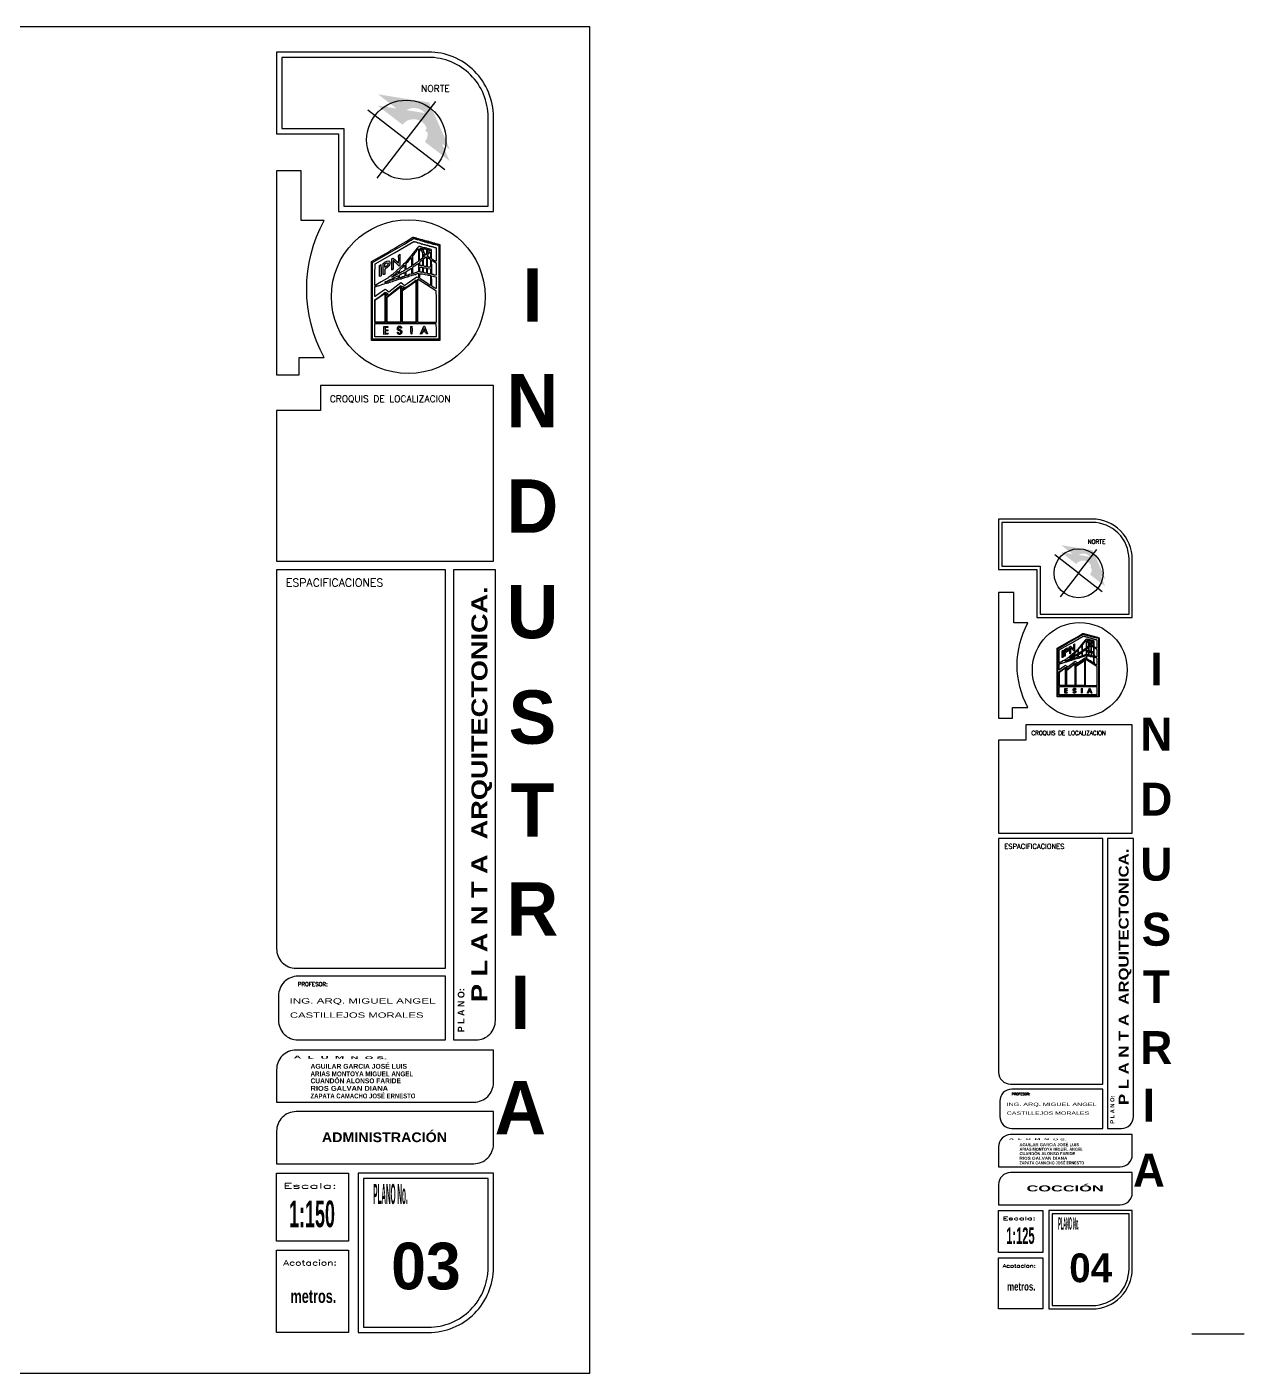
# Model space of a CAD drawing. Header units: millimetres. Extents: x 291 to 670, y 42 to 304.
# Drawn here: x 588.8 to 670.2, y 202 to 292 of the extents above; entities that cross this region are included whole.
import ezdxf
from ezdxf.enums import TextEntityAlignment as Align

# ---------------------------------------------------------------- set-up
doc = ezdxf.new("R2010")
doc.units = ezdxf.units.MM
doc.layers.get('0').update_dxf_attribs({"lineweight": 5})
doc.layers.add('PIE', color=7, linetype='Continuous', lineweight=25)
doc.styles.add('BLUE', font='cityb___.ttf')
doc.styles.add('BOLD', font='swissbo.ttf')
doc.styles.add('ROMANS', font='romans')

# ---------------------------------------------------------------- blocks, each defined once
blk = doc.blocks.new('ESIA')
h = blk.add_hatch(color=8)
h.paths.add_polyline_path([(0.758, 2.629), (0.752, 2.839), (0.752, 3.056), (0.774, 3.068), (0.801, 3.089), (1.008, 2.911), (1.014, 3.046), (1.012, 3.188), (1.03, 3.213), (1.055, 3.234), (1.061, 3.027), (1.061, 2.814), (1.032, 2.785), (0.975, 2.845), (0.904, 2.903), (0.894, 2.918), (0.884, 2.924), (0.875, 2.938), (0.861, 2.946), (0.855, 2.959), (0.84, 2.973), (0.834, 2.982), (0.82, 2.986), (0.805, 2.982), (0.805, 2.676)])
h.paths.add_polyline_path([(0.436, 2.465), (0.436, 2.889), (0.5, 2.932), (0.574, 2.973), (0.642, 2.982), (0.669, 2.959), (0.683, 2.932), (0.683, 2.878), (0.669, 2.833), (0.644, 2.79), (0.574, 2.717), (0.529, 2.697), (0.491, 2.662), (0.491, 2.484), (0.467, 2.472)])
h.paths.add_polyline_path([(0.496, 2.746), (0.496, 2.856), (0.516, 2.882), (0.584, 2.911), (0.603, 2.901), (0.619, 2.882), (0.609, 2.845), (0.584, 2.8), (0.506, 2.746)], flags=16)
h.paths.add_polyline_path([(0.299, 2.395), (0.299, 2.808), (0.316, 2.825), (0.345, 2.843), (0.351, 2.633), (0.353, 2.416), (0.328, 2.403)])
h.paths.add_polyline_path([(0.463, 0.227), (0.463, 0.516), (0.533, 0.522), (0.609, 0.524), (0.609, 0.483), (0.51, 0.483), (0.506, 0.413), (0.531, 0.399), (0.599, 0.399), (0.613, 0.365), (0.568, 0.359), (0.516, 0.359), (0.506, 0.33), (0.506, 0.277), (0.599, 0.27), (0.613, 0.235), (0.541, 0.229)])
h.paths.add_polyline_path([(1.026, 0.227), (0.987, 0.25), (0.964, 0.277), (0.964, 0.304), (0.981, 0.31), (0.997, 0.31), (0.997, 0.295), (1.026, 0.27), (1.055, 0.27), (1.082, 0.285), (1.088, 0.308), (1.09, 0.339), (1.047, 0.365), (1.032, 0.37), (1.008, 0.374), (0.995, 0.386), (0.972, 0.399), (0.964, 0.483), (0.981, 0.508), (1.012, 0.537), (1.082, 0.537), (1.125, 0.491), (1.125, 0.463), (1.096, 0.463), (1.061, 0.498), (1.047, 0.498), (1.008, 0.463), (1.008, 0.434), (1.053, 0.405), (1.115, 0.374), (1.129, 0.353), (1.127, 0.306), (1.115, 0.256), (1.061, 0.227)])
h.paths.add_polyline_path([(1.478, 0.235), (1.472, 0.378), (1.472, 0.524), (1.507, 0.537), (1.514, 0.396), (1.511, 0.25)])
h.paths.add_polyline_path([(1.836, 0.235), (1.831, 0.25), (1.953, 0.537), (1.982, 0.531), (2.098, 0.242), (2.057, 0.242), (2.048, 0.275), (2.028, 0.31), (1.976, 0.316), (1.92, 0.318), (1.871, 0.242)])
h.paths.add_polyline_path([(1.939, 0.374), (1.939, 0.388), (1.947, 0.403), (1.953, 0.427), (1.968, 0.434), (1.982, 0.427), (1.988, 0.413), (1.993, 0.399), (1.995, 0.374)], flags=16)
at = {"color": 8}
for points in [[(-0.01, 0), (-0.01, 2.959), (0.642, 3.324), (0.688, 3.364), (0.716, 3.382), (0.752, 3.395), (0.894, 3.475), (0.939, 3.504), (0.997, 3.531), (1.008, 3.543), (1.291, 3.702), (1.547, 3.867), (1.561, 3.867), (1.575, 3.861), (1.59, 3.861), (1.615, 3.855), (1.644, 3.841), (1.672, 3.841), (1.699, 3.826), (1.714, 3.826), (1.728, 3.818), (1.743, 3.818), (1.765, 3.814), (1.796, 3.797), (1.836, 3.797), (1.879, 3.779), (1.891, 3.779), (1.916, 3.774), (1.949, 3.758), (1.974, 3.758), (2.017, 3.737), (2.042, 3.737), (2.067, 3.731), (2.098, 3.715), (2.127, 3.715), (2.168, 3.696), (2.195, 3.696), (2.22, 3.692), (2.249, 3.675), (2.278, 3.675), (2.306, 3.661), (2.319, 3.661), (2.333, 3.655), (2.348, 3.655), (2.372, 3.649), (2.401, 3.634), (2.455, 3.626), (2.484, 3.611), (2.525, 3.605), (2.529, 3.595), (2.538, 3.593), (2.55, 3.595), (2.558, 3.587), (2.558, 2.292), (2.558, 0), (0, 0), (-0.01, 0)], [(0.029, 0.043), (0.029, 2.918), (0.619, 3.264), (1.231, 3.611), (1.404, 3.715), (1.478, 3.762), (1.569, 3.818), (1.596, 3.818), (1.625, 3.808), (1.639, 3.808), (1.662, 3.801), (1.693, 3.785), (1.708, 3.785), (1.718, 3.779), (1.732, 3.779), (1.78, 3.766), (1.831, 3.744), (1.846, 3.744), (1.877, 3.735), (1.914, 3.715), (1.953, 3.715), (1.995, 3.696), (2.024, 3.696), (2.048, 3.692), (2.077, 3.675), (2.092, 3.675), (2.106, 3.669), (2.121, 3.669), (2.135, 3.661), (2.145, 3.661), (2.172, 3.657), (2.203, 3.64), (2.216, 3.64), (2.23, 3.634), (2.244, 3.634), (2.269, 3.628), (2.298, 3.611), (2.327, 3.611), (2.352, 3.607), (2.381, 3.593), (2.451, 3.587), (2.486, 3.568), (2.519, 3.543), (2.519, 2.071), (2.519, 0.043), (0.043, 0.043), (0.029, 0.043)], [(0.118, 2.063), (0.116, 2.463), (0.126, 2.87), (0.855, 3.281), (1.582, 3.704), (1.596, 3.704), (1.611, 3.696), (1.625, 3.696), (1.639, 3.69), (1.65, 3.69), (1.677, 3.684), (1.708, 3.669), (1.718, 3.669), (1.732, 3.661), (1.747, 3.661), (1.761, 3.655), (1.776, 3.655), (1.801, 3.649), (1.831, 3.634), (1.846, 3.634), (1.856, 3.626), (1.871, 3.626), (1.885, 3.62), (1.9, 3.62), (1.924, 3.613), (1.953, 3.601), (1.968, 3.601), (1.982, 3.593), (1.995, 3.593), (2.019, 3.589), (2.052, 3.572), (2.063, 3.572), (2.077, 3.566), (2.092, 3.566), (2.106, 3.558), (2.121, 3.558), (2.145, 3.554), (2.174, 3.537), (2.189, 3.537), (2.203, 3.531), (2.216, 3.531), (2.23, 3.523), (2.244, 3.523), (2.269, 3.518), (2.298, 3.502), (2.313, 3.502), (2.327, 3.498), (2.341, 3.498), (2.352, 3.487), (2.366, 3.487), (2.389, 3.481), (2.416, 3.469), (2.416, 2.973), (2.393, 2.977), (2.366, 2.982), (2.311, 3.013), (2.249, 3.056), (2.249, 3.386), (2.23, 3.405), (2.189, 3.419), (2.16, 3.419), (2.135, 3.434), (2.121, 3.434), (2.096, 3.438), (2.063, 3.454), (2.038, 3.454), (2.009, 3.469), (1.953, 3.475), (1.817, 3.523), (1.776, 3.523), (1.745, 3.492), (1.708, 3.463), (1.404, 3.085), (1.39, 3.077), (1.39, 3.062), (1.375, 3.056), (1.324, 2.988), (1.266, 2.918), (1.251, 2.911), (1.245, 2.897), (1.196, 2.854), (1.144, 2.794), (1.125, 2.783), (1.101, 2.765), (0.948, 2.618), (0.78, 2.476), (0.766, 2.463), (0.756, 2.457), (0.752, 2.443), (0.737, 2.443), (0.731, 2.43), (0.669, 2.387), (0.634, 2.364), (0.609, 2.333), (0.595, 2.333), (0.584, 2.319), (0.361, 2.201), (0.126, 2.063), (0.118, 2.063)], [(0.758, 2.629), (0.752, 2.839), (0.752, 3.056), (0.774, 3.068), (0.801, 3.089), (1.008, 2.911), (1.014, 3.046), (1.012, 3.188), (1.03, 3.213), (1.055, 3.234), (1.061, 3.027), (1.061, 2.814), (1.032, 2.785), (0.975, 2.845), (0.904, 2.903), (0.894, 2.918), (0.884, 2.924), (0.875, 2.938), (0.861, 2.946), (0.855, 2.959), (0.84, 2.973), (0.834, 2.982), (0.82, 2.986), (0.805, 2.982), (0.805, 2.676), (0.758, 2.629)], [(1.295, 2.662), (1.295, 2.897), (1.363, 2.961), (1.437, 3.041), (1.458, 3.062), (1.487, 3.11), (1.493, 3.027), (1.493, 2.944), (1.493, 2.775), (1.46, 2.754), (1.419, 2.732), (1.402, 2.728), (1.383, 2.711), (1.363, 2.703), (1.342, 2.686), (1.321, 2.67), (1.295, 2.662)], [(1.54, 2.814), (1.54, 3.174), (1.575, 3.207), (1.592, 3.225), (1.602, 3.238), (1.604, 3.256), (1.617, 3.271), (1.644, 3.291), (1.656, 3.308), (1.664, 3.337), (1.679, 3.345), (1.693, 3.37), (1.708, 3.399), (1.732, 3.428), (1.747, 3.428), (1.753, 3.314), (1.753, 3.2), (1.753, 2.967), (1.747, 2.955), (1.728, 2.949), (1.71, 2.938), (1.693, 2.918), (1.547, 2.814), (1.54, 2.814)], [(1.796, 3), (1.796, 3.428), (1.85, 3.362), (1.906, 3.291), (1.906, 3.085), (1.858, 3.041), (1.796, 3)], [(1.9, 3.366), (1.831, 3.463), (1.836, 3.469), (1.906, 3.448), (1.906, 3.366), (1.9, 3.366)], [(2.028, 3.213), (1.953, 3.302), (1.949, 3.428), (1.976, 3.43), (2.009, 3.428), (2.026, 3.421), (2.052, 3.413), (2.052, 3.221), (2.028, 3.213)], [(1.949, 3.124), (1.949, 3.221), (1.968, 3.221), (1.982, 3.205), (2.003, 3.178), (1.949, 3.124)], [(1.995, 2.775), (1.974, 2.781), (1.949, 2.794), (1.949, 3.056), (2.038, 3.139), (2.052, 3.13), (2.052, 2.775), (1.995, 2.775)], [(2.092, 3.269), (2.092, 3.395), (2.112, 3.399), (2.156, 3.386), (2.168, 3.382), (2.189, 3.366), (2.16, 3.351), (2.149, 3.333), (2.135, 3.31), (2.119, 3.295), (2.112, 3.285), (2.098, 3.281), (2.092, 3.269)], [(2.195, 3.089), (2.141, 3.126), (2.092, 3.178), (2.106, 3.207), (2.119, 3.221), (2.121, 3.242), (2.152, 3.277), (2.195, 3.31), (2.201, 3.258), (2.201, 3.207), (2.203, 3.095), (2.195, 3.089)], [(2.189, 2.74), (2.145, 2.746), (2.123, 2.75), (2.092, 2.765), (2.092, 3.095), (2.125, 3.089), (2.154, 3.07), (2.203, 3.021), (2.203, 2.746), (2.189, 2.74)], [(0.299, 2.395), (0.299, 2.808), (0.316, 2.825), (0.345, 2.843), (0.351, 2.633), (0.353, 2.416), (0.328, 2.403), (0.299, 2.395)], [(0.436, 2.465), (0.436, 2.889), (0.5, 2.932), (0.574, 2.973), (0.642, 2.982), (0.669, 2.959), (0.683, 2.932), (0.683, 2.878), (0.669, 2.833), (0.644, 2.79), (0.574, 2.717), (0.529, 2.697), (0.491, 2.662), (0.491, 2.484), (0.467, 2.472), (0.436, 2.465)], [(0.496, 2.746), (0.496, 2.856), (0.516, 2.882), (0.584, 2.911), (0.603, 2.901), (0.619, 2.882), (0.609, 2.845), (0.584, 2.8), (0.506, 2.746), (0.496, 2.746)], [(0.745, 2.366), (0.758, 2.387), (0.801, 2.414), (0.84, 2.457), (0.855, 2.457), (0.89, 2.49), (0.979, 2.579), (0.993, 2.579), (0.999, 2.56), (0.999, 2.538), (0.997, 2.49), (0.975, 2.478), (0.944, 2.469), (0.909, 2.443), (0.857, 2.426), (0.801, 2.395), (0.791, 2.381), (0.752, 2.366), (0.745, 2.366)], [(1.041, 2.511), (1.041, 2.622), (1.067, 2.643), (1.082, 2.67), (1.111, 2.69), (1.115, 2.705), (1.177, 2.761), (1.231, 2.821), (1.245, 2.814), (1.245, 2.637), (1.233, 2.62), (1.214, 2.612), (1.196, 2.606), (1.179, 2.587), (1.165, 2.587), (1.129, 2.569), (1.088, 2.546), (1.041, 2.511)], [(1.041, 2.348), (1.041, 2.443), (1.055, 2.465), (1.086, 2.474), (1.115, 2.492), (1.146, 2.513), (1.179, 2.525), (1.237, 2.56), (1.243, 2.527), (1.243, 2.492), (1.245, 2.416), (1.218, 2.401), (1.2, 2.395), (1.185, 2.381), (1.158, 2.381), (1.115, 2.362), (1.101, 2.362), (1.09, 2.354), (1.074, 2.352), (1.047, 2.348), (1.041, 2.348)], [(1.295, 2.422), (1.295, 2.587), (1.388, 2.651), (1.493, 2.705), (1.493, 2.484), (1.437, 2.465), (1.408, 2.465), (1.369, 2.443), (1.354, 2.443), (1.33, 2.439), (1.301, 2.422), (1.295, 2.422)], [(1.54, 2.505), (1.54, 2.74), (1.569, 2.765), (1.59, 2.779), (1.639, 2.808), (1.685, 2.849), (1.699, 2.849), (1.753, 2.897), (1.759, 2.823), (1.759, 2.746), (1.761, 2.587), (1.714, 2.554), (1.699, 2.554), (1.675, 2.548), (1.644, 2.534), (1.631, 2.529), (1.604, 2.525), (1.575, 2.505), (1.54, 2.505)], [(1.885, 2.794), (1.871, 2.808), (1.803, 2.814), (1.803, 2.924), (1.813, 2.946), (1.836, 2.973), (1.906, 3.015), (1.906, 2.794), (1.885, 2.794)], [(1.891, 2.546), (1.879, 2.554), (1.821, 2.56), (1.803, 2.573), (1.803, 2.752), (1.906, 2.746), (1.906, 2.554), (1.891, 2.546)], [(2.024, 2.519), (2.009, 2.525), (1.995, 2.525), (1.98, 2.534), (1.953, 2.54), (1.947, 2.626), (1.949, 2.717), (1.997, 2.723), (2.052, 2.717), (2.057, 2.624), (2.057, 2.525), (2.024, 2.519)], [(2.18, 2.484), (2.168, 2.49), (2.156, 2.49), (2.127, 2.498), (2.11, 2.507), (2.098, 2.525), (2.098, 2.69), (2.203, 2.682), (2.203, 2.49), (2.18, 2.484)], [(2.381, 2.443), (2.366, 2.447), (2.341, 2.451), (2.313, 2.465), (2.259, 2.469), (2.253, 2.73), (2.249, 2.992), (2.292, 2.982), (2.416, 2.911), (2.416, 2.443), (2.381, 2.443)], [(0.118, 1.646), (0.118, 2.015), (0.157, 2.021), (0.2, 2.044), (0.229, 2.044), (0.254, 2.048), (0.285, 2.063), (0.299, 2.063), (0.351, 2.079), (0.407, 2.106), (0.421, 2.106), (0.475, 2.123), (0.531, 2.145), (0.56, 2.145), (0.584, 2.16), (0.599, 2.16), (0.624, 2.164), (0.655, 2.18), (0.669, 2.18), (0.694, 2.187), (0.723, 2.201), (0.78, 2.209), (0.828, 2.232), (0.882, 2.247), (0.987, 2.284), (0.997, 2.284), (1.024, 2.29), (1.055, 2.304), (1.111, 2.313), (1.15, 2.333), (1.179, 2.333), (1.272, 2.366), (1.286, 2.366), (1.348, 2.385), (1.408, 2.416), (1.437, 2.416), (1.478, 2.436), (1.493, 2.436), (1.518, 2.441), (1.547, 2.457), (1.575, 2.457), (1.615, 2.476), (1.644, 2.476), (1.685, 2.498), (1.753, 2.519), (1.759, 2.478), (1.759, 2.432), (1.761, 2.339), (1.73, 2.354), (1.693, 2.366), (1.419, 2.18), (1.336, 2.125), (1.297, 2.094), (1.251, 2.071), (1.245, 2.057), (1.231, 2.057), (1.212, 2.071), (1.162, 2.116), (1.096, 2.16), (0.648, 1.805), (0.584, 1.86), (0.551, 1.889), (0.506, 1.912), (0.316, 1.786), (0.132, 1.646), (0.118, 1.646)], [(0.491, 2.174), (0.491, 2.189), (0.508, 2.193), (0.531, 2.209), (0.56, 2.209), (0.584, 2.226), (0.619, 2.249), (0.692, 2.279), (0.772, 2.313), (0.78, 2.327), (0.791, 2.327), (0.809, 2.333), (0.834, 2.339), (0.84, 2.354), (0.909, 2.383), (0.979, 2.422), (0.993, 2.422), (0.999, 2.401), (0.999, 2.381), (0.997, 2.333), (0.96, 2.325), (0.919, 2.304), (0.861, 2.298), (0.818, 2.279), (0.766, 2.259), (0.737, 2.259), (0.694, 2.24), (0.642, 2.216), (0.613, 2.216), (0.584, 2.201), (0.574, 2.201), (0.491, 2.174)], [(0.551, 0.669), (0.551, 1.619), (0.814, 1.84), (1.096, 2.057), (1.096, 0.669), (0.56, 0.669), (0.551, 0.669)], [(1.129, 0.669), (1.129, 1.877), (1.262, 1.978), (1.402, 2.071), (1.54, 2.168), (1.672, 2.269), (1.679, 1.472), (1.679, 0.669), (1.129, 0.669)], [(1.129, 1.926), (1.129, 2.038), (1.165, 2.021), (1.2, 2.003), (1.212, 1.974), (1.175, 1.951), (1.129, 1.926)], [(1.158, 0.69), (1.158, 1.871), (1.65, 2.216), (1.65, 0.69), (1.158, 0.69)], [(1.728, 0.669), (1.728, 2.292), (1.747, 2.292), (2.401, 1.877), (2.414, 1.579), (2.414, 1.28), (2.416, 0.675), (2.077, 0.669), (1.732, 0.669), (1.728, 0.669)], [(2.195, 2.063), (2.017, 2.189), (1.92, 2.24), (1.821, 2.304), (1.803, 2.333), (1.803, 2.498), (1.902, 2.492), (2.009, 2.465), (2.092, 2.457), (2.106, 2.451), (2.174, 2.443), (2.203, 2.43), (2.203, 2.071), (2.195, 2.063)], [(2.401, 1.941), (2.333, 1.98), (2.259, 2.03), (2.253, 2.22), (2.249, 2.416), (2.29, 2.414), (2.333, 2.401), (2.416, 2.387), (2.416, 1.945), (2.401, 1.941)], [(0.118, 0.669), (0.118, 1.524), (0.314, 1.662), (0.51, 1.805), (0.516, 1.239), (0.516, 0.669), (0.118, 0.669)], [(0.138, 0.69), (0.138, 1.516), (0.491, 1.763), (0.491, 0.69), (0.147, 0.69), (0.138, 0.69)], [(0.545, 1.672), (0.545, 1.798), (0.566, 1.79), (0.619, 1.734), (0.545, 1.672)], [(0.58, 0.69), (0.58, 1.627), (1.076, 2.009), (1.076, 0.69), (0.58, 0.69)], [(0.118, 0.138), (0.118, 0.634), (1.262, 0.64), (2.41, 0.64), (2.416, 0.392), (2.416, 0.138), (0.118, 0.138)], [(0.463, 0.227), (0.463, 0.516), (0.533, 0.522), (0.609, 0.524), (0.609, 0.483), (0.51, 0.483), (0.506, 0.413), (0.531, 0.399), (0.599, 0.399), (0.613, 0.365), (0.568, 0.359), (0.516, 0.359), (0.506, 0.33), (0.506, 0.277), (0.599, 0.27), (0.613, 0.235), (0.541, 0.229), (0.463, 0.227)], [(1.026, 0.227), (0.987, 0.25), (0.964, 0.277), (0.964, 0.304), (0.981, 0.31), (0.997, 0.31), (0.997, 0.295), (1.026, 0.27), (1.055, 0.27), (1.082, 0.285), (1.088, 0.308), (1.09, 0.339), (1.047, 0.365), (1.032, 0.37), (1.008, 0.374), (0.995, 0.386), (0.972, 0.399), (0.964, 0.483), (0.981, 0.508), (1.012, 0.537), (1.082, 0.537), (1.125, 0.491), (1.125, 0.463), (1.096, 0.463), (1.061, 0.498), (1.047, 0.498), (1.008, 0.463), (1.008, 0.434), (1.053, 0.405), (1.115, 0.374), (1.129, 0.353), (1.127, 0.306), (1.115, 0.256), (1.061, 0.227), (1.026, 0.227)], [(1.478, 0.235), (1.472, 0.378), (1.472, 0.524), (1.507, 0.537), (1.514, 0.396), (1.511, 0.25), (1.478, 0.235)], [(1.836, 0.235), (1.831, 0.25), (1.953, 0.537), (1.982, 0.531), (2.098, 0.242), (2.057, 0.242), (2.048, 0.275), (2.028, 0.31), (1.976, 0.316), (1.92, 0.318), (1.871, 0.242), (1.836, 0.235)], [(1.939, 0.374), (1.939, 0.388), (1.947, 0.403), (1.953, 0.427), (1.968, 0.434), (1.982, 0.427), (1.988, 0.413), (1.993, 0.399), (1.995, 0.374), (1.939, 0.374)]]:
    blk.add_lwpolyline(points, dxfattribs=at)

msp = doc.modelspace()

# ---------------------------------------------------------------- hatches: boundary and pattern name
at = {"layer": 'PIE'}
for points in [[(615.459, 285.113), (617.117, 283.836), (615.72, 286.995), (612.309, 287.541), (613.966, 286.263, -1)], [(615.435, 284.362), (617.093, 283.085), (615.695, 286.244), (612.284, 286.789), (613.942, 285.512, -1)], [(659.892, 255.435), (660.914, 254.647), (660.052, 256.595), (657.948, 256.932), (658.971, 256.144, -1)], [(659.907, 255.898), (660.929, 255.11), (660.067, 257.059), (657.964, 257.395), (658.986, 256.607, -1)]]:
    msp.add_hatch(color=3, dxfattribs=at).paths.add_polyline_path(points)

# ---------------------------------------------------------------- linework, layer by layer
at = {"layer": 'Defpoints'}
msp.add_lwpolyline([(491.457, 202.047), (626.457, 202.047), (626.457, 292.047), (491.457, 292.047)], close=True, dxfattribs=at)
at = {"layer": 'PIE', "color": 3}
for p, q in [((614.198, 284.5), (611.635, 286.483)), ((614.198, 284.5), (616.181, 287.064)), ((614.198, 284.5), (612.216, 281.936)), ((614.198, 284.5), (616.762, 282.517)), ((659.129, 255.52), (657.548, 256.742)), ((659.129, 255.52), (660.352, 257.101)), ((659.129, 255.52), (657.906, 253.939)), ((659.129, 255.52), (660.71, 254.297)), ((666.689, 204.668), (670.188, 204.668))]:
    msp.add_line(p, q, dxfattribs=at)
for points in [[(615.672, 290.368), (605.526, 290.368), (605.526, 284.898), (609.665, 284.898), (609.665, 279.715), (620.02, 279.715), (620.02, 286.019, 0.414214)], [(615.672, 290.011), (605.883, 290.011), (605.883, 285.254), (610.021, 285.254), (610.021, 280.071), (619.663, 280.071), (619.663, 286.019, 0.414214)], [(608.707, 279.113), (607.175, 279.113), (607.175, 282.427), (605.526, 282.427), (605.526, 268.79), (607.047, 268.79), (607.047, 269.937), (608.707, 269.937, -0.254191)], [(660.038, 259.139), (653.781, 259.139), (653.781, 255.765), (656.333, 255.765), (656.333, 252.569), (662.72, 252.569), (662.72, 256.457, 0.414214)], [(660.038, 258.919), (654.001, 258.919), (654.001, 255.985), (656.553, 255.985), (656.553, 252.789), (662.5, 252.789), (662.5, 256.457, 0.414214)], [(606.831, 229.114), (616.81, 229.114), (616.81, 255.744), (605.526, 255.744), (605.526, 230.419, 0.414214)], [(618.849, 224.318, 0.414214), (620.153, 225.622), (620.153, 255.744), (617.345, 255.744), (617.345, 224.318)], [(655.742, 252.198), (654.797, 252.198), (654.797, 254.241), (653.781, 254.241), (653.781, 245.831), (654.719, 245.831), (654.719, 246.538), (655.742, 246.538, -0.254191)], [(654.585, 221.362), (660.74, 221.362), (660.74, 237.785), (653.781, 237.785), (653.781, 222.166, 0.414214)], [(661.997, 218.404, 0.414214), (662.802, 219.208), (662.802, 237.785), (661.07, 237.785), (661.07, 218.404)], [(606.964, 224.318), (616.81, 224.318), (616.81, 228.579), (606.964, 228.579, 0.414214), (605.659, 227.274), (605.659, 225.622, 0.414214)], [(618.716, 220.162, 0.414214), (620.02, 221.466), (620.02, 223.641), (606.831, 223.641, 0.414214), (605.526, 222.336), (605.526, 220.162)], [(654.667, 218.404), (660.74, 218.404), (660.74, 221.032), (654.667, 221.032, 0.414214), (653.863, 220.227), (653.863, 219.208, 0.414214)], [(620.02, 217.35), (620.02, 219.524), (606.831, 219.524, 0.414214), (605.526, 218.22), (605.526, 216.046), (618.716, 216.046, 0.414214)], [(661.915, 215.841, 0.414214), (662.72, 216.645), (662.72, 217.986), (654.585, 217.986, 0.414214), (653.781, 217.181), (653.781, 215.841)], [(620.02, 209.103), (620.02, 215.408), (610.971, 215.408), (610.971, 204.755), (615.672, 204.755, 0.414214)], [(662.72, 214.106), (662.72, 215.447), (654.585, 215.447, 0.414214), (653.781, 214.643), (653.781, 213.302), (661.915, 213.302, 0.414214)], [(619.663, 209.103), (619.663, 215.051), (611.328, 215.051), (611.328, 205.112), (615.672, 205.112, 0.414214)], [(662.72, 209.02), (662.72, 212.909), (657.139, 212.909), (657.139, 206.339), (660.038, 206.339, 0.414214)], [(662.5, 209.02), (662.5, 212.689), (657.359, 212.689), (657.359, 206.559), (660.038, 206.559, 0.414214)]]:
    msp.add_lwpolyline(points, format="xyb", close=True, dxfattribs=at)
for points in [[(605.526, 256.339), (620.02, 256.339), (620.02, 268.081), (608.463, 268.081), (608.463, 266.409), (605.526, 266.409)], [(653.781, 238.152), (662.72, 238.152), (662.72, 245.394), (655.592, 245.394), (655.592, 244.362), (653.781, 244.362)], [(605.526, 215.408), (610.333, 215.408), (610.333, 210.863), (605.526, 210.863)], [(653.781, 212.909), (656.745, 212.909), (656.745, 210.105), (653.781, 210.105)], [(605.526, 210.273), (610.333, 210.273), (610.333, 204.764), (605.526, 204.764)], [(653.781, 209.742), (656.745, 209.742), (656.745, 206.344), (653.781, 206.344)]]:
    msp.add_lwpolyline(points, close=True, dxfattribs=at)
for centre, radius in [((614.198, 284.5), 2.651), ((614.325, 274.015), 5.139), ((659.129, 255.52), 1.635), ((659.207, 249.053), 3.169)]:
    msp.add_circle(centre, radius, dxfattribs=at)

# ---------------------------------------------------------------- block references
for p, xscale, yscale, zscale in [((611.88, 271.087), 1.783598523183237, 1.783598523183237, 1.783598523183201), ((657.699, 247.248), 1.100000000000023, 1.100000000000023, 1.1)]:
    msp.add_blockref('ESIA', p, dxfattribs=dict(at, xscale=xscale, yscale=yscale, zscale=zscale))

# ---------------------------------------------------------------- texts
at = {"layer": 'PIE', "color": 3, "style": 'ROMANS'}
for s, height, p in [('NORTE', 0.4459, (615.188, 287.705)), ('CROQUIS DE LOCALIZACION', 0.4459, (609.085, 266.964)), ('NORTE', 0.275, (659.74, 257.497)), ('ESPACIFICACIONES', 0.53508, (606.148, 254.626)), ('CROQUIS DE LOCALIZACION', 0.275, (655.976, 244.705)), ('ESPACIFICACIONES', 0.33, (654.164, 237.096)), ('PROFESOR:', 0.2675, (606.948, 227.913)), ('PROFESOR:', 0.165, (654.658, 220.621))]:
    msp.add_text(s, height=height, dxfattribs=at).set_placement(p)
at = {"layer": 'PIE', "color": 3, "style": 'BLUE'}
for s, height, p in [('I', 3.567, (622.629, 272.335)), ('N', 3.567, (622.629, 265.281)), ('D', 3.567, (622.629, 258.228)), ('U', 3.567, (622.629, 251.175)), ('I', 2.2, (664.329, 248.017)), ('S', 3.567, (622.629, 244.121)), ('N', 2.2, (664.329, 243.667)), ('T', 3.567, (622.629, 237.9)), ('D', 2.2, (664.329, 239.317)), ('U', 2.2, (664.329, 234.967)), ('R', 3.567, (622.629, 231.297)), ('S', 2.2, (664.329, 230.617)), ('I', 3.567, (621.819, 225.055)), ('T', 2.2, (664.329, 226.78)), ('R', 2.2, (664.329, 222.708)), ('A', 3.567, (621.819, 218.001)), ('I', 2.2, (663.829, 218.858)), ('A', 2.2, (663.829, 214.508)), ('03', 3.1213, (615.508, 207.645)), ('04', 1.925, (659.937, 208.121))]:
    msp.add_text(s, height=height, dxfattribs=at).set_placement(p, align=Align.CENTER)
at = {"layer": 'PIE', "color": 3}
for s, height, rotation, style, width, p, p2 in [('P L A N T A  ARQUITECTONICA.', 1.07016, 90, 'BOLD', 1.228431, (619.618, 226.856), (619.618, 254.647)), ('P L A N T A  ARQUITECTONICA.', 0.66, 90, 'BOLD', 1.228431, (662.471, 219.969), (662.471, 237.109)), ('A  L  U  M  N  O S.', 0.17836, 359.52887, 'BLUE', 3.90008, (606.652, 223.082), (612.907, 223.031)), ('A  L  U  M  N  O S.', 0.11, 359.52887, 'BLUE', 3.90008, (654.475, 217.641), (658.333, 217.61))]:
    msp.add_text(s, height=height, rotation=rotation, dxfattribs=dict(at, style=style, width=width)).set_placement(p, p2, align=Align.FIT)
at = {"layer": 'PIE', "color": 3, "style": 'BLUE'}
for height, p in [(0.4459, (618.083, 224.829)), (0.275, (661.525, 218.719))]:
    msp.add_text('P L A N O:', height=height, rotation=90, dxfattribs=at).set_placement(p)
at = {"layer": 'PIE', "color": 3}
for s, height, rotation, width, p, p2 in [('ING. ARQ. MIGUEL ANGEL  ', 0.35672, 0.00587, 1.298827, (606.391, 226.748), (616.584, 226.749)), ('CASTILLEJOS MORALES ', 0.35672, 0.00653, 1.302561, (606.418, 225.8), (615.556, 225.801)), ('ING. ARQ. MIGUEL ANGEL  ', 0.22, 0.00587, 1.298827, (654.314, 219.903), (660.601, 219.903)), ('CASTILLEJOS MORALES ', 0.22, 0.00653, 1.302561, (654.331, 219.318), (659.966, 219.319))]:
    msp.add_text(s, height=height, rotation=rotation, dxfattribs=dict(at, width=width)).set_placement(p, p2, align=Align.FIT)
for s, height, style, width, p, p2 in [('AGUILAR GARCIA JOSÉ LUIS', 0.32461, 'BLUE', 1.519461, (607.796, 222.394), (614.248, 222.394)), ('ARIAS MONTOYA MIGUEL ANGEL', 0.32461, 'BLUE', 1.357946, (607.796, 221.889), (614.663, 221.889)), ('CUANDÓN ALONSO FARIDE', 0.32461, 'BLUE', 1.415794, (607.796, 221.422), (613.834, 221.422)), ('ZAPATA CAMACHO JOSÉ ERNESTO', 0.32461, 'BLUE', 1.290448, (607.796, 220.411), (614.805, 220.411)), ('RIOS GALVAN DIANA', 0.32461, 'BLUE', 1.614267, (607.796, 220.917), (612.978, 220.917)), ('ADMINISTRACIÓN', 0.64923, 'BLUE', 1.566964, (608.554, 217.487), (616.918, 217.487)), ('AGUILAR GARCIA JOSÉ LUIS', 0.2002, 'BLUE', 1.519461, (655.18, 217.217), (659.16, 217.217)), ('ARIAS MONTOYA MIGUEL ANGEL', 0.2002, 'BLUE', 1.357946, (655.18, 216.906), (659.415, 216.906)), ('ZAPATA CAMACHO JOSÉ ERNESTO', 0.2002, 'BLUE', 1.290448, (655.18, 215.994), (659.503, 215.994)), ('CUANDÓN ALONSO FARIDE', 0.2002, 'BLUE', 1.415794, (655.18, 216.618), (658.905, 216.618)), ('RIOS GALVAN DIANA', 0.2002, 'BLUE', 1.614267, (655.18, 216.306), (658.376, 216.306)), ('Escala:', 0.3567, 'ROMANS', 2, (605.959, 214.376), (609.56, 214.376)), ('PLANO No.', 1.3377, 'BOLD', 0.229493, (611.987, 213.35), (614.287, 213.35)), ('COCCIÓN', 0.4004, 'BLUE', 2.780193, (655.648, 214.191), (660.806, 214.191)), ('1:150', 1.7836, 'BOLD', 0.492607, (606.361, 211.799), (609.427, 211.799)), ('Escala:', 0.22, 'ROMANS', 2, (654.048, 212.272), (656.268, 212.272)), ('PLANO No.', 0.825, 'BOLD', 0.229493, (657.765, 211.64), (659.184, 211.64)), ('1:125', 1.1, 'BOLD', 0.492607, (654.296, 210.683), (656.186, 210.683)), ('Acotacion:', 0.3567, 'ROMANS', 1.358974, (605.959, 209.24), (609.56, 209.24)), ('Acotacion:', 0.22, 'ROMANS', 1.358974, (654.048, 209.105), (656.268, 209.105)), ('metros.', 0.55, 'BOLD', 0.680279, (654.353, 207.56), (656.244, 207.56)), ('metros.', 0.8918, 'BOLD', 0.680279, (606.454, 206.735), (609.52, 206.735))]:
    msp.add_text(s, height=height, dxfattribs=dict(at, style=style, width=width)).set_placement(p, p2, align=Align.FIT)

doc.saveas('drawing.dxf')
